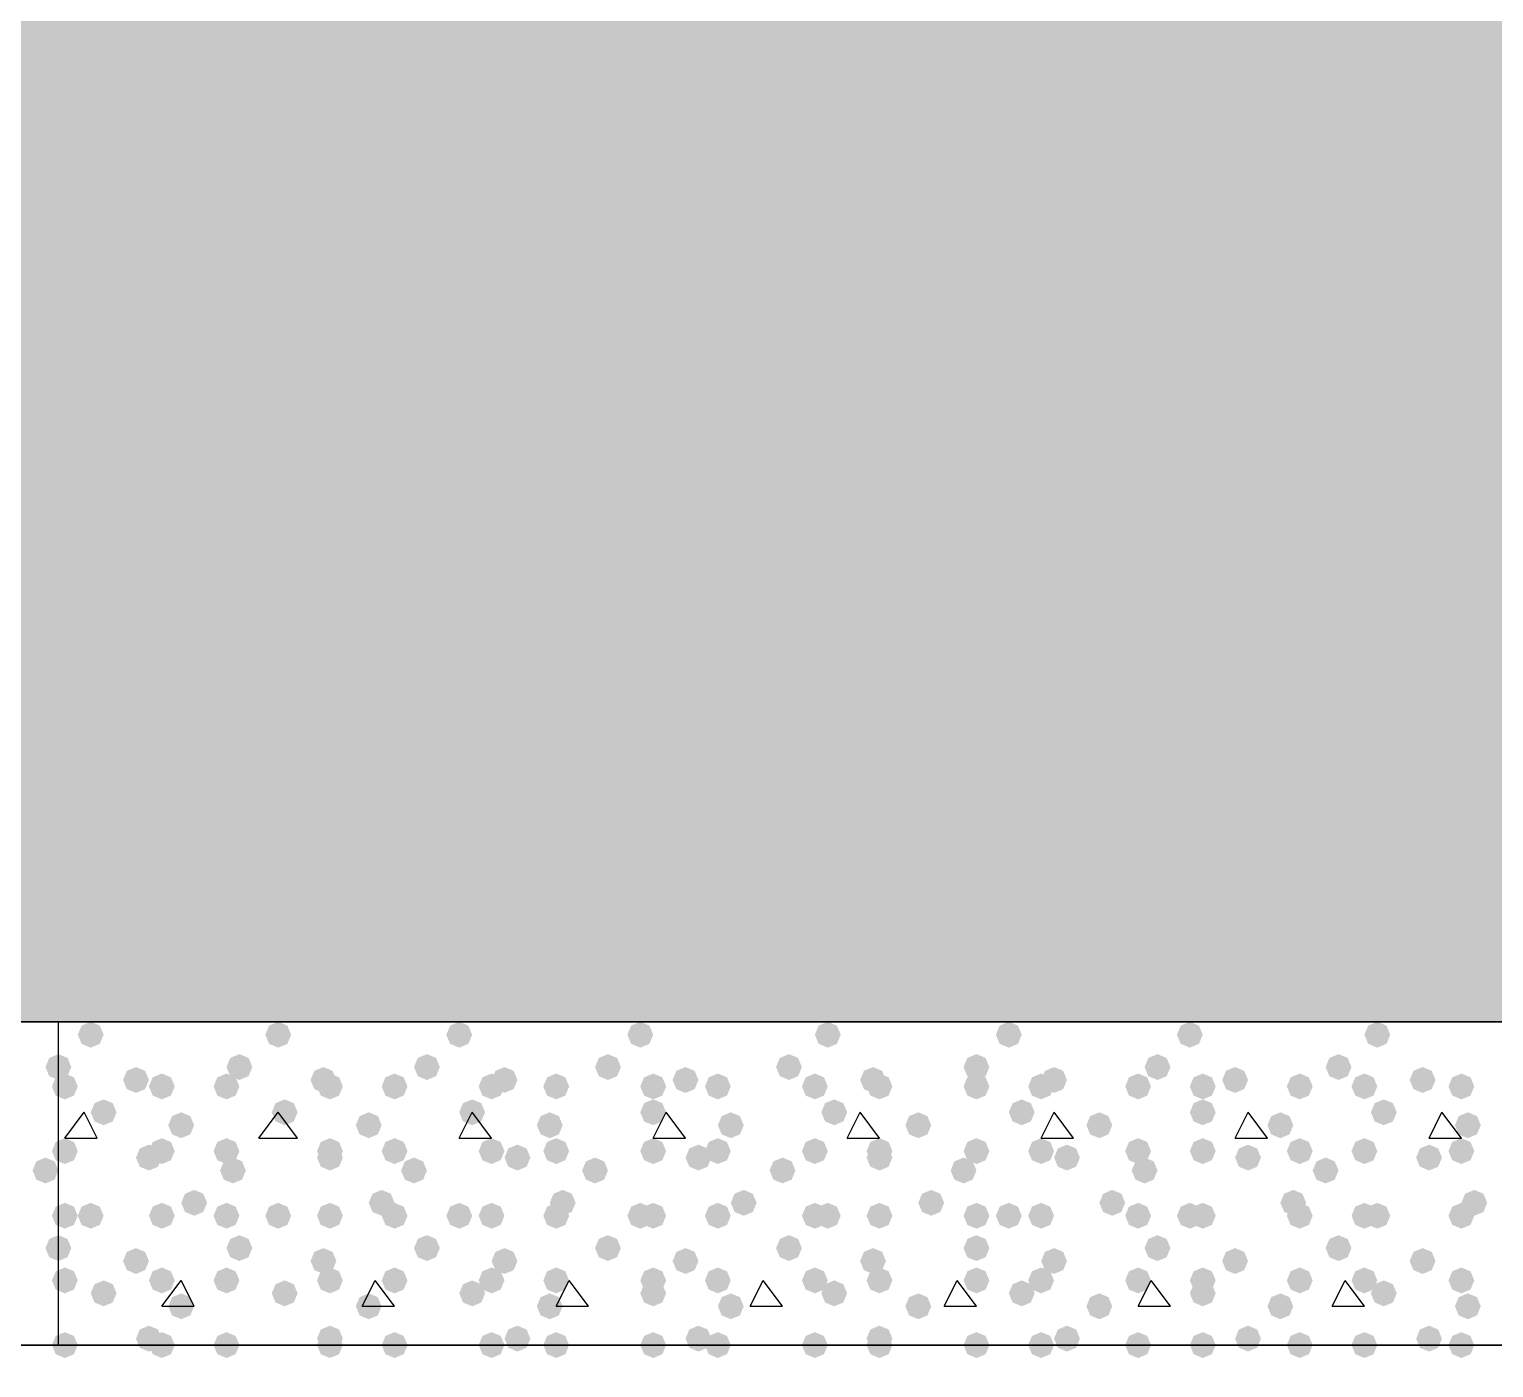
# Model space of a CAD drawing. Header units: millimetres. Extents: x 0 to 420, y 0 to 297.
# Drawn here: x 54.72 to 64.3, y 147.98 to 156.74 of the extents above; entities that cross this region are included whole.
import ezdxf

# ---------------------------------------------------------------- set-up
doc = ezdxf.new("R2010")
doc.units = ezdxf.units.MM
doc.layers.get('0').update_dxf_attribs({"linetype": 'CONTINUOUS'})

msp = doc.modelspace()

# ---------------------------------------------------------------- hatches: boundary and pattern name
at = {"true_color": 0x000008}
h = msp.add_hatch(color=0, dxfattribs=at)
h.paths.add_polyline_path([(385.826, 162.263667), (39.708667, 162.263667), (385.826, 150.241)], flags=0)
h.paths.add_polyline_path([(39.708667, 162.263667), (385.826, 150.241), (39.708667, 150.241)], flags=0)
for points in [[(55.202667, 150.156333), (55.177796, 150.096537), (55.118, 150.071667), (55.058204, 150.096537), (55.033333, 150.156333), (55.058204, 150.216129), (55.118, 150.241), (55.177796, 150.216129)], [(56.430333, 150.156333), (56.405463, 150.096537), (56.345667, 150.071667), (56.285871, 150.096537), (56.261, 150.156333), (56.285871, 150.216129), (56.345667, 150.241), (56.405462, 150.216129)], [(57.615667, 150.156333), (57.590796, 150.096537), (57.531, 150.071667), (57.471204, 150.096537), (57.446333, 150.156333), (57.471204, 150.216129), (57.531, 150.241), (57.590796, 150.216129)], [(58.801, 150.156333), (58.776129, 150.096537), (58.716333, 150.071667), (58.656537, 150.096537), (58.631667, 150.156333), (58.656537, 150.216129), (58.716333, 150.241), (58.776129, 150.216129)], [(60.028667, 150.156333), (60.003796, 150.096537), (59.944, 150.071667), (59.884204, 150.096537), (59.859333, 150.156333), (59.884204, 150.216129), (59.944, 150.241), (60.003796, 150.216129)], [(61.214, 150.156333), (61.189129, 150.096537), (61.129333, 150.071667), (61.069538, 150.096537), (61.044667, 150.156333), (61.069537, 150.216129), (61.129333, 150.241), (61.189129, 150.216129)], [(62.399333, 150.156333), (62.374462, 150.096537), (62.314667, 150.071667), (62.254871, 150.096537), (62.23, 150.156333), (62.254871, 150.216129), (62.314667, 150.241), (62.374462, 150.216129)], [(63.627, 150.156333), (63.602129, 150.096537), (63.542333, 150.071667), (63.482538, 150.096537), (63.457667, 150.156333), (63.482537, 150.216129), (63.542333, 150.241), (63.602129, 150.216129)], [(54.991, 149.944667), (54.966129, 149.884871), (54.906333, 149.86), (54.846537, 149.884871), (54.821667, 149.944667), (54.846537, 150.004462), (54.906333, 150.029333), (54.966129, 150.004463)], [(56.176333, 149.944667), (56.151462, 149.884871), (56.091667, 149.86), (56.031871, 149.884871), (56.007, 149.944667), (56.031871, 150.004462), (56.091667, 150.029333), (56.151462, 150.004463)], [(57.404, 149.944667), (57.379129, 149.884871), (57.319333, 149.86), (57.259538, 149.884871), (57.234667, 149.944667), (57.259537, 150.004462), (57.319333, 150.029333), (57.379129, 150.004463)], [(58.589333, 149.944667), (58.564462, 149.884871), (58.504667, 149.86), (58.444871, 149.884871), (58.42, 149.944667), (58.444871, 150.004462), (58.504667, 150.029333), (58.564462, 150.004463)], [(59.774667, 149.944667), (59.749796, 149.884871), (59.69, 149.86), (59.630204, 149.884871), (59.605333, 149.944667), (59.630204, 150.004462), (59.69, 150.029333), (59.749796, 150.004463)], [(61.002333, 149.944667), (60.977463, 149.884871), (60.917667, 149.86), (60.857871, 149.884871), (60.833, 149.944667), (60.857871, 150.004462), (60.917667, 150.029333), (60.977462, 150.004463)], [(62.187667, 149.944667), (62.162796, 149.884871), (62.103, 149.86), (62.043204, 149.884871), (62.018333, 149.944667), (62.043204, 150.004462), (62.103, 150.029333), (62.162796, 150.004463)], [(63.373, 149.944667), (63.348129, 149.884871), (63.288333, 149.86), (63.228537, 149.884871), (63.203667, 149.944667), (63.228537, 150.004462), (63.288333, 150.029333), (63.348129, 150.004463)], [(55.033333, 149.817667), (55.008463, 149.757871), (54.948667, 149.733), (54.888871, 149.757871), (54.864, 149.817667), (54.888871, 149.877462), (54.948667, 149.902333), (55.008462, 149.877463)], [(55.499, 149.86), (55.474129, 149.800204), (55.414333, 149.775333), (55.354538, 149.800204), (55.329667, 149.86), (55.354537, 149.919796), (55.414333, 149.944667), (55.474129, 149.919796)], [(55.668333, 149.817667), (55.643463, 149.757871), (55.583667, 149.733), (55.523871, 149.757871), (55.499, 149.817667), (55.523871, 149.877462), (55.583667, 149.902333), (55.643462, 149.877463)], [(56.091667, 149.817667), (56.066796, 149.757871), (56.007, 149.733), (55.947204, 149.757871), (55.922333, 149.817667), (55.947204, 149.877462), (56.007, 149.902333), (56.066796, 149.877463)], [(56.726667, 149.86), (56.701796, 149.800204), (56.642, 149.775333), (56.582204, 149.800204), (56.557333, 149.86), (56.582204, 149.919796), (56.642, 149.944667), (56.701796, 149.919796)], [(56.769, 149.817667), (56.744129, 149.757871), (56.684333, 149.733), (56.624538, 149.757871), (56.599667, 149.817667), (56.624537, 149.877462), (56.684333, 149.902333), (56.744129, 149.877463)], [(57.192333, 149.817667), (57.167463, 149.757871), (57.107667, 149.733), (57.047871, 149.757871), (57.023, 149.817667), (57.047871, 149.877462), (57.107667, 149.902333), (57.167462, 149.877463)], [(57.827333, 149.817667), (57.802463, 149.757871), (57.742667, 149.733), (57.682871, 149.757871), (57.658, 149.817667), (57.682871, 149.877462), (57.742667, 149.902333), (57.802462, 149.877463)], [(57.912, 149.86), (57.887129, 149.800204), (57.827333, 149.775333), (57.767538, 149.800204), (57.742667, 149.86), (57.767537, 149.919796), (57.827333, 149.944667), (57.887129, 149.919796)], [(58.250667, 149.817667), (58.225796, 149.757871), (58.166, 149.733), (58.106204, 149.757871), (58.081333, 149.817667), (58.106204, 149.877462), (58.166, 149.902333), (58.225796, 149.877463)], [(58.885667, 149.817667), (58.860796, 149.757871), (58.801, 149.733), (58.741204, 149.757871), (58.716333, 149.817667), (58.741204, 149.877462), (58.801, 149.902333), (58.860796, 149.877463)], [(59.097333, 149.86), (59.072463, 149.800204), (59.012667, 149.775333), (58.952871, 149.800204), (58.928, 149.86), (58.952871, 149.919796), (59.012667, 149.944667), (59.072462, 149.919796)], [(59.309, 149.817667), (59.284129, 149.757871), (59.224333, 149.733), (59.164538, 149.757871), (59.139667, 149.817667), (59.164537, 149.877462), (59.224333, 149.902333), (59.284129, 149.877463)], [(59.944, 149.817667), (59.919129, 149.757871), (59.859333, 149.733), (59.799538, 149.757871), (59.774667, 149.817667), (59.799537, 149.877462), (59.859333, 149.902333), (59.919129, 149.877463)], [(60.325, 149.86), (60.300129, 149.800204), (60.240333, 149.775333), (60.180538, 149.800204), (60.155667, 149.86), (60.180537, 149.919796), (60.240333, 149.944667), (60.300129, 149.919796)], [(60.367333, 149.817667), (60.342463, 149.757871), (60.282667, 149.733), (60.222871, 149.757871), (60.198, 149.817667), (60.222871, 149.877462), (60.282667, 149.902333), (60.342462, 149.877463)], [(61.002333, 149.817667), (60.977463, 149.757871), (60.917667, 149.733), (60.857871, 149.757871), (60.833, 149.817667), (60.857871, 149.877462), (60.917667, 149.902333), (60.977462, 149.877463)], [(61.425667, 149.817667), (61.400796, 149.757871), (61.341, 149.733), (61.281204, 149.757871), (61.256333, 149.817667), (61.281204, 149.877462), (61.341, 149.902333), (61.400796, 149.877463)], [(61.510333, 149.86), (61.485463, 149.800204), (61.425667, 149.775333), (61.365871, 149.800204), (61.341, 149.86), (61.365871, 149.919796), (61.425667, 149.944667), (61.485462, 149.919796)], [(62.060667, 149.817667), (62.035796, 149.757871), (61.976, 149.733), (61.916204, 149.757871), (61.891333, 149.817667), (61.916204, 149.877462), (61.976, 149.902333), (62.035796, 149.877463)], [(62.484, 149.817667), (62.459129, 149.757871), (62.399333, 149.733), (62.339538, 149.757871), (62.314667, 149.817667), (62.339537, 149.877462), (62.399333, 149.902333), (62.459129, 149.877463)], [(62.695667, 149.86), (62.670796, 149.800204), (62.611, 149.775333), (62.551204, 149.800204), (62.526333, 149.86), (62.551204, 149.919796), (62.611, 149.944667), (62.670796, 149.919796)], [(63.119, 149.817667), (63.094129, 149.757871), (63.034333, 149.733), (62.974538, 149.757871), (62.949667, 149.817667), (62.974537, 149.877462), (63.034333, 149.902333), (63.094129, 149.877463)], [(63.542333, 149.817667), (63.517463, 149.757871), (63.457667, 149.733), (63.397871, 149.757871), (63.373, 149.817667), (63.397871, 149.877462), (63.457667, 149.902333), (63.517462, 149.877463)], [(63.923333, 149.86), (63.898463, 149.800204), (63.838667, 149.775333), (63.778871, 149.800204), (63.754, 149.86), (63.778871, 149.919796), (63.838667, 149.944667), (63.898462, 149.919796)], [(64.177333, 149.817667), (64.152463, 149.757871), (64.092667, 149.733), (64.032871, 149.757871), (64.008, 149.817667), (64.032871, 149.877462), (64.092667, 149.902333), (64.152462, 149.877463)], [(55.287333, 149.648333), (55.262463, 149.588537), (55.202667, 149.563667), (55.142871, 149.588537), (55.118, 149.648333), (55.142871, 149.708129), (55.202667, 149.733), (55.262462, 149.708129)], [(56.472667, 149.648333), (56.447796, 149.588537), (56.388, 149.563667), (56.328204, 149.588537), (56.303333, 149.648333), (56.328204, 149.708129), (56.388, 149.733), (56.447796, 149.708129)], [(57.700333, 149.648333), (57.675463, 149.588537), (57.615667, 149.563667), (57.555871, 149.588537), (57.531, 149.648333), (57.555871, 149.708129), (57.615667, 149.733), (57.675462, 149.708129)], [(58.885667, 149.648333), (58.860796, 149.588537), (58.801, 149.563667), (58.741204, 149.588537), (58.716333, 149.648333), (58.741204, 149.708129), (58.801, 149.733), (58.860796, 149.708129)], [(60.071, 149.648333), (60.046129, 149.588537), (59.986333, 149.563667), (59.926537, 149.588537), (59.901667, 149.648333), (59.926537, 149.708129), (59.986333, 149.733), (60.046129, 149.708129)], [(61.298667, 149.648333), (61.273796, 149.588537), (61.214, 149.563667), (61.154204, 149.588537), (61.129333, 149.648333), (61.154204, 149.708129), (61.214, 149.733), (61.273796, 149.708129)], [(62.484, 149.648333), (62.459129, 149.588537), (62.399333, 149.563667), (62.339538, 149.588537), (62.314667, 149.648333), (62.339537, 149.708129), (62.399333, 149.733), (62.459129, 149.708129)], [(63.669333, 149.648333), (63.644462, 149.588537), (63.584667, 149.563667), (63.524871, 149.588537), (63.5, 149.648333), (63.524871, 149.708129), (63.584667, 149.733), (63.644462, 149.708129)], [(55.795333, 149.563667), (55.770463, 149.503871), (55.710667, 149.479), (55.650871, 149.503871), (55.626, 149.563667), (55.650871, 149.623462), (55.710667, 149.648333), (55.770462, 149.623463)], [(57.023, 149.563667), (56.998129, 149.503871), (56.938333, 149.479), (56.878538, 149.503871), (56.853667, 149.563667), (56.878537, 149.623462), (56.938333, 149.648333), (56.998129, 149.623463)], [(58.208333, 149.563667), (58.183463, 149.503871), (58.123667, 149.479), (58.063871, 149.503871), (58.039, 149.563667), (58.063871, 149.623462), (58.123667, 149.648333), (58.183462, 149.623463)], [(59.393667, 149.563667), (59.368796, 149.503871), (59.309, 149.479), (59.249204, 149.503871), (59.224333, 149.563667), (59.249204, 149.623462), (59.309, 149.648333), (59.368796, 149.623463)], [(60.621333, 149.563667), (60.596462, 149.503871), (60.536667, 149.479), (60.476871, 149.503871), (60.452, 149.563667), (60.476871, 149.623462), (60.536667, 149.648333), (60.596462, 149.623463)], [(61.806667, 149.563667), (61.781796, 149.503871), (61.722, 149.479), (61.662204, 149.503871), (61.637333, 149.563667), (61.662204, 149.623462), (61.722, 149.648333), (61.781796, 149.623463)], [(62.992, 149.563667), (62.967129, 149.503871), (62.907333, 149.479), (62.847538, 149.503871), (62.822667, 149.563667), (62.847537, 149.623462), (62.907333, 149.648333), (62.967129, 149.623463)], [(64.219667, 149.563667), (64.194796, 149.503871), (64.135, 149.479), (64.075204, 149.503871), (64.050333, 149.563667), (64.075204, 149.623462), (64.135, 149.648333), (64.194796, 149.623463)], [(55.033333, 149.394333), (55.008463, 149.334537), (54.948667, 149.309667), (54.888871, 149.334537), (54.864, 149.394333), (54.888871, 149.454129), (54.948667, 149.479), (55.008462, 149.454129)], [(55.583667, 149.352), (55.558796, 149.292204), (55.499, 149.267333), (55.439204, 149.292204), (55.414333, 149.352), (55.439204, 149.411796), (55.499, 149.436667), (55.558796, 149.411796)], [(55.668333, 149.394333), (55.643463, 149.334537), (55.583667, 149.309667), (55.523871, 149.334537), (55.499, 149.394333), (55.523871, 149.454129), (55.583667, 149.479), (55.643462, 149.454129)], [(56.091667, 149.394333), (56.066796, 149.334537), (56.007, 149.309667), (55.947204, 149.334537), (55.922333, 149.394333), (55.947204, 149.454129), (56.007, 149.479), (56.066796, 149.454129)], [(56.769, 149.394333), (56.744129, 149.334537), (56.684333, 149.309667), (56.624538, 149.334537), (56.599667, 149.394333), (56.624537, 149.454129), (56.684333, 149.479), (56.744129, 149.454129)], [(56.769, 149.352), (56.744129, 149.292204), (56.684333, 149.267333), (56.624538, 149.292204), (56.599667, 149.352), (56.624537, 149.411796), (56.684333, 149.436667), (56.744129, 149.411796)], [(57.192333, 149.394333), (57.167463, 149.334537), (57.107667, 149.309667), (57.047871, 149.334537), (57.023, 149.394333), (57.047871, 149.454129), (57.107667, 149.479), (57.167462, 149.454129)], [(57.827333, 149.394333), (57.802463, 149.334537), (57.742667, 149.309667), (57.682871, 149.334537), (57.658, 149.394333), (57.682871, 149.454129), (57.742667, 149.479), (57.802462, 149.454129)], [(57.996667, 149.352), (57.971796, 149.292204), (57.912, 149.267333), (57.852204, 149.292204), (57.827333, 149.352), (57.852204, 149.411796), (57.912, 149.436667), (57.971796, 149.411796)], [(58.250667, 149.394333), (58.225796, 149.334537), (58.166, 149.309667), (58.106204, 149.334537), (58.081333, 149.394333), (58.106204, 149.454129), (58.166, 149.479), (58.225796, 149.454129)], [(58.885667, 149.394333), (58.860796, 149.334537), (58.801, 149.309667), (58.741204, 149.334537), (58.716333, 149.394333), (58.741204, 149.454129), (58.801, 149.479), (58.860796, 149.454129)], [(59.182, 149.352), (59.157129, 149.292204), (59.097333, 149.267333), (59.037538, 149.292204), (59.012667, 149.352), (59.037537, 149.411796), (59.097333, 149.436667), (59.157129, 149.411796)], [(59.309, 149.394333), (59.284129, 149.334537), (59.224333, 149.309667), (59.164538, 149.334537), (59.139667, 149.394333), (59.164537, 149.454129), (59.224333, 149.479), (59.284129, 149.454129)], [(59.944, 149.394333), (59.919129, 149.334537), (59.859333, 149.309667), (59.799538, 149.334537), (59.774667, 149.394333), (59.799537, 149.454129), (59.859333, 149.479), (59.919129, 149.454129)], [(60.367333, 149.394333), (60.342463, 149.334537), (60.282667, 149.309667), (60.222871, 149.334537), (60.198, 149.394333), (60.222871, 149.454129), (60.282667, 149.479), (60.342462, 149.454129)], [(60.367333, 149.352), (60.342463, 149.292204), (60.282667, 149.267333), (60.222871, 149.292204), (60.198, 149.352), (60.222871, 149.411796), (60.282667, 149.436667), (60.342462, 149.411796)], [(61.002333, 149.394333), (60.977463, 149.334537), (60.917667, 149.309667), (60.857871, 149.334537), (60.833, 149.394333), (60.857871, 149.454129), (60.917667, 149.479), (60.977462, 149.454129)], [(61.425667, 149.394333), (61.400796, 149.334537), (61.341, 149.309667), (61.281204, 149.334537), (61.256333, 149.394333), (61.281204, 149.454129), (61.341, 149.479), (61.400796, 149.454129)], [(61.595, 149.352), (61.570129, 149.292204), (61.510333, 149.267333), (61.450538, 149.292204), (61.425667, 149.352), (61.450537, 149.411796), (61.510333, 149.436667), (61.570129, 149.411796)], [(62.060667, 149.394333), (62.035796, 149.334537), (61.976, 149.309667), (61.916204, 149.334537), (61.891333, 149.394333), (61.916204, 149.454129), (61.976, 149.479), (62.035796, 149.454129)], [(62.484, 149.394333), (62.459129, 149.334537), (62.399333, 149.309667), (62.339538, 149.334537), (62.314667, 149.394333), (62.339537, 149.454129), (62.399333, 149.479), (62.459129, 149.454129)], [(62.780333, 149.352), (62.755463, 149.292204), (62.695667, 149.267333), (62.635871, 149.292204), (62.611, 149.352), (62.635871, 149.411796), (62.695667, 149.436667), (62.755462, 149.411796)], [(63.119, 149.394333), (63.094129, 149.334537), (63.034333, 149.309667), (62.974538, 149.334537), (62.949667, 149.394333), (62.974537, 149.454129), (63.034333, 149.479), (63.094129, 149.454129)], [(63.542333, 149.394333), (63.517463, 149.334537), (63.457667, 149.309667), (63.397871, 149.334537), (63.373, 149.394333), (63.397871, 149.454129), (63.457667, 149.479), (63.517462, 149.454129)], [(63.965667, 149.352), (63.940796, 149.292204), (63.881, 149.267333), (63.821204, 149.292204), (63.796333, 149.352), (63.821204, 149.411796), (63.881, 149.436667), (63.940796, 149.411796)], [(64.177333, 149.394333), (64.152463, 149.334537), (64.092667, 149.309667), (64.032871, 149.334537), (64.008, 149.394333), (64.032871, 149.454129), (64.092667, 149.479), (64.152462, 149.454129)], [(56.134, 149.267333), (56.109129, 149.207537), (56.049333, 149.182667), (55.989538, 149.207537), (55.964667, 149.267333), (55.989537, 149.327129), (56.049333, 149.352), (56.109129, 149.327129)], [(57.319333, 149.267333), (57.294462, 149.207537), (57.234667, 149.182667), (57.174871, 149.207537), (57.15, 149.267333), (57.174871, 149.327129), (57.234667, 149.352), (57.294462, 149.327129)], [(58.504667, 149.267333), (58.479796, 149.207537), (58.42, 149.182667), (58.360204, 149.207537), (58.335333, 149.267333), (58.360204, 149.327129), (58.42, 149.352), (58.479796, 149.327129)], [(59.732333, 149.267333), (59.707463, 149.207537), (59.647667, 149.182667), (59.587871, 149.207537), (59.563, 149.267333), (59.587871, 149.327129), (59.647667, 149.352), (59.707462, 149.327129)], [(60.917667, 149.267333), (60.892796, 149.207537), (60.833, 149.182667), (60.773204, 149.207537), (60.748333, 149.267333), (60.773204, 149.327129), (60.833, 149.352), (60.892796, 149.327129)], [(62.103, 149.267333), (62.078129, 149.207537), (62.018333, 149.182667), (61.958537, 149.207537), (61.933667, 149.267333), (61.958537, 149.327129), (62.018333, 149.352), (62.078129, 149.327129)], [(63.288333, 149.267333), (63.263463, 149.207537), (63.203667, 149.182667), (63.143871, 149.207537), (63.119, 149.267333), (63.143871, 149.327129), (63.203667, 149.352), (63.263462, 149.327129)], [(55.88, 149.055667), (55.855129, 148.995871), (55.795333, 148.971), (55.735538, 148.995871), (55.710667, 149.055667), (55.735537, 149.115462), (55.795333, 149.140333), (55.855129, 149.115463)], [(57.107667, 149.055667), (57.082796, 148.995871), (57.023, 148.971), (56.963204, 148.995871), (56.938333, 149.055667), (56.963204, 149.115462), (57.023, 149.140333), (57.082796, 149.115463)], [(58.293, 149.055667), (58.268129, 148.995871), (58.208333, 148.971), (58.148537, 148.995871), (58.123667, 149.055667), (58.148537, 149.115462), (58.208333, 149.140333), (58.268129, 149.115463)], [(59.478333, 149.055667), (59.453463, 148.995871), (59.393667, 148.971), (59.333871, 148.995871), (59.309, 149.055667), (59.333871, 149.115462), (59.393667, 149.140333), (59.453462, 149.115463)], [(60.706, 149.055667), (60.681129, 148.995871), (60.621333, 148.971), (60.561537, 148.995871), (60.536667, 149.055667), (60.561537, 149.115462), (60.621333, 149.140333), (60.681129, 149.115463)], [(61.891333, 149.055667), (61.866462, 148.995871), (61.806667, 148.971), (61.746871, 148.995871), (61.722, 149.055667), (61.746871, 149.115462), (61.806667, 149.140333), (61.866462, 149.115463)], [(63.076667, 149.055667), (63.051796, 148.995871), (62.992, 148.971), (62.932204, 148.995871), (62.907333, 149.055667), (62.932204, 149.115462), (62.992, 149.140333), (63.051796, 149.115463)], [(64.262, 149.055667), (64.237129, 148.995871), (64.177333, 148.971), (64.117538, 148.995871), (64.092667, 149.055667), (64.117537, 149.115462), (64.177333, 149.140333), (64.237129, 149.115463)], [(55.033333, 148.971), (55.008463, 148.911204), (54.948667, 148.886333), (54.888871, 148.911204), (54.864, 148.971), (54.888871, 149.030796), (54.948667, 149.055667), (55.008462, 149.030796)], [(55.202667, 148.971), (55.177796, 148.911204), (55.118, 148.886333), (55.058204, 148.911204), (55.033333, 148.971), (55.058204, 149.030796), (55.118, 149.055667), (55.177796, 149.030796)], [(55.668333, 148.971), (55.643463, 148.911204), (55.583667, 148.886333), (55.523871, 148.911204), (55.499, 148.971), (55.523871, 149.030796), (55.583667, 149.055667), (55.643462, 149.030796)], [(56.091667, 148.971), (56.066796, 148.911204), (56.007, 148.886333), (55.947204, 148.911204), (55.922333, 148.971), (55.947204, 149.030796), (56.007, 149.055667), (56.066796, 149.030796)], [(56.430333, 148.971), (56.405463, 148.911204), (56.345667, 148.886333), (56.285871, 148.911204), (56.261, 148.971), (56.285871, 149.030796), (56.345667, 149.055667), (56.405462, 149.030796)], [(56.769, 148.971), (56.744129, 148.911204), (56.684333, 148.886333), (56.624538, 148.911204), (56.599667, 148.971), (56.624537, 149.030796), (56.684333, 149.055667), (56.744129, 149.030796)], [(57.192333, 148.971), (57.167463, 148.911204), (57.107667, 148.886333), (57.047871, 148.911204), (57.023, 148.971), (57.047871, 149.030796), (57.107667, 149.055667), (57.167462, 149.030796)], [(57.615667, 148.971), (57.590796, 148.911204), (57.531, 148.886333), (57.471204, 148.911204), (57.446333, 148.971), (57.471204, 149.030796), (57.531, 149.055667), (57.590796, 149.030796)], [(57.827333, 148.971), (57.802463, 148.911204), (57.742667, 148.886333), (57.682871, 148.911204), (57.658, 148.971), (57.682871, 149.030796), (57.742667, 149.055667), (57.802462, 149.030796)], [(58.250667, 148.971), (58.225796, 148.911204), (58.166, 148.886333), (58.106204, 148.911204), (58.081333, 148.971), (58.106204, 149.030796), (58.166, 149.055667), (58.225796, 149.030796)], [(58.801, 148.971), (58.776129, 148.911204), (58.716333, 148.886333), (58.656537, 148.911204), (58.631667, 148.971), (58.656537, 149.030796), (58.716333, 149.055667), (58.776129, 149.030796)], [(58.885667, 148.971), (58.860796, 148.911204), (58.801, 148.886333), (58.741204, 148.911204), (58.716333, 148.971), (58.741204, 149.030796), (58.801, 149.055667), (58.860796, 149.030796)], [(59.309, 148.971), (59.284129, 148.911204), (59.224333, 148.886333), (59.164538, 148.911204), (59.139667, 148.971), (59.164537, 149.030796), (59.224333, 149.055667), (59.284129, 149.030796)], [(59.944, 148.971), (59.919129, 148.911204), (59.859333, 148.886333), (59.799538, 148.911204), (59.774667, 148.971), (59.799537, 149.030796), (59.859333, 149.055667), (59.919129, 149.030796)], [(60.028667, 148.971), (60.003796, 148.911204), (59.944, 148.886333), (59.884204, 148.911204), (59.859333, 148.971), (59.884204, 149.030796), (59.944, 149.055667), (60.003796, 149.030796)], [(60.367333, 148.971), (60.342463, 148.911204), (60.282667, 148.886333), (60.222871, 148.911204), (60.198, 148.971), (60.222871, 149.030796), (60.282667, 149.055667), (60.342462, 149.030796)], [(61.002333, 148.971), (60.977463, 148.911204), (60.917667, 148.886333), (60.857871, 148.911204), (60.833, 148.971), (60.857871, 149.030796), (60.917667, 149.055667), (60.977462, 149.030796)], [(61.214, 148.971), (61.189129, 148.911204), (61.129333, 148.886333), (61.069538, 148.911204), (61.044667, 148.971), (61.069537, 149.030796), (61.129333, 149.055667), (61.189129, 149.030796)], [(61.425667, 148.971), (61.400796, 148.911204), (61.341, 148.886333), (61.281204, 148.911204), (61.256333, 148.971), (61.281204, 149.030796), (61.341, 149.055667), (61.400796, 149.030796)], [(62.060667, 148.971), (62.035796, 148.911204), (61.976, 148.886333), (61.916204, 148.911204), (61.891333, 148.971), (61.916204, 149.030796), (61.976, 149.055667), (62.035796, 149.030796)], [(62.399333, 148.971), (62.374462, 148.911204), (62.314667, 148.886333), (62.254871, 148.911204), (62.23, 148.971), (62.254871, 149.030796), (62.314667, 149.055667), (62.374462, 149.030796)], [(62.484, 148.971), (62.459129, 148.911204), (62.399333, 148.886333), (62.339538, 148.911204), (62.314667, 148.971), (62.339537, 149.030796), (62.399333, 149.055667), (62.459129, 149.030796)], [(63.119, 148.971), (63.094129, 148.911204), (63.034333, 148.886333), (62.974538, 148.911204), (62.949667, 148.971), (62.974537, 149.030796), (63.034333, 149.055667), (63.094129, 149.030796)], [(63.542333, 148.971), (63.517463, 148.911204), (63.457667, 148.886333), (63.397871, 148.911204), (63.373, 148.971), (63.397871, 149.030796), (63.457667, 149.055667), (63.517462, 149.030796)], [(63.627, 148.971), (63.602129, 148.911204), (63.542333, 148.886333), (63.482538, 148.911204), (63.457667, 148.971), (63.482537, 149.030796), (63.542333, 149.055667), (63.602129, 149.030796)], [(64.177333, 148.971), (64.152463, 148.911204), (64.092667, 148.886333), (64.032871, 148.911204), (64.008, 148.971), (64.032871, 149.030796), (64.092667, 149.055667), (64.152462, 149.030796)], [(54.991, 148.759333), (54.966129, 148.699537), (54.906333, 148.674667), (54.846537, 148.699537), (54.821667, 148.759333), (54.846537, 148.819129), (54.906333, 148.844), (54.966129, 148.819129)], [(56.176333, 148.759333), (56.151462, 148.699537), (56.091667, 148.674667), (56.031871, 148.699537), (56.007, 148.759333), (56.031871, 148.819129), (56.091667, 148.844), (56.151462, 148.819129)], [(57.404, 148.759333), (57.379129, 148.699537), (57.319333, 148.674667), (57.259538, 148.699537), (57.234667, 148.759333), (57.259537, 148.819129), (57.319333, 148.844), (57.379129, 148.819129)], [(58.589333, 148.759333), (58.564462, 148.699537), (58.504667, 148.674667), (58.444871, 148.699537), (58.42, 148.759333), (58.444871, 148.819129), (58.504667, 148.844), (58.564462, 148.819129)], [(59.774667, 148.759333), (59.749796, 148.699537), (59.69, 148.674667), (59.630204, 148.699537), (59.605333, 148.759333), (59.630204, 148.819129), (59.69, 148.844), (59.749796, 148.819129)], [(61.002333, 148.759333), (60.977463, 148.699537), (60.917667, 148.674667), (60.857871, 148.699537), (60.833, 148.759333), (60.857871, 148.819129), (60.917667, 148.844), (60.977462, 148.819129)], [(62.187667, 148.759333), (62.162796, 148.699537), (62.103, 148.674667), (62.043204, 148.699537), (62.018333, 148.759333), (62.043204, 148.819129), (62.103, 148.844), (62.162796, 148.819129)], [(63.373, 148.759333), (63.348129, 148.699537), (63.288333, 148.674667), (63.228537, 148.699537), (63.203667, 148.759333), (63.228537, 148.819129), (63.288333, 148.844), (63.348129, 148.819129)], [(55.499, 148.674667), (55.474129, 148.614871), (55.414333, 148.59), (55.354538, 148.614871), (55.329667, 148.674667), (55.354537, 148.734462), (55.414333, 148.759333), (55.474129, 148.734463)], [(56.726667, 148.674667), (56.701796, 148.614871), (56.642, 148.59), (56.582204, 148.614871), (56.557333, 148.674667), (56.582204, 148.734462), (56.642, 148.759333), (56.701796, 148.734463)], [(57.912, 148.674667), (57.887129, 148.614871), (57.827333, 148.59), (57.767538, 148.614871), (57.742667, 148.674667), (57.767537, 148.734462), (57.827333, 148.759333), (57.887129, 148.734463)], [(59.097333, 148.674667), (59.072463, 148.614871), (59.012667, 148.59), (58.952871, 148.614871), (58.928, 148.674667), (58.952871, 148.734462), (59.012667, 148.759333), (59.072462, 148.734463)], [(60.325, 148.674667), (60.300129, 148.614871), (60.240333, 148.59), (60.180538, 148.614871), (60.155667, 148.674667), (60.180537, 148.734462), (60.240333, 148.759333), (60.300129, 148.734463)], [(61.510333, 148.674667), (61.485463, 148.614871), (61.425667, 148.59), (61.365871, 148.614871), (61.341, 148.674667), (61.365871, 148.734462), (61.425667, 148.759333), (61.485462, 148.734463)], [(62.695667, 148.674667), (62.670796, 148.614871), (62.611, 148.59), (62.551204, 148.614871), (62.526333, 148.674667), (62.551204, 148.734462), (62.611, 148.759333), (62.670796, 148.734463)], [(63.923333, 148.674667), (63.898463, 148.614871), (63.838667, 148.59), (63.778871, 148.614871), (63.754, 148.674667), (63.778871, 148.734462), (63.838667, 148.759333), (63.898462, 148.734463)], [(55.033333, 148.547667), (55.008463, 148.487871), (54.948667, 148.463), (54.888871, 148.487871), (54.864, 148.547667), (54.888871, 148.607462), (54.948667, 148.632333), (55.008462, 148.607463)], [(55.668333, 148.547667), (55.643463, 148.487871), (55.583667, 148.463), (55.523871, 148.487871), (55.499, 148.547667), (55.523871, 148.607462), (55.583667, 148.632333), (55.643462, 148.607463)], [(56.091667, 148.547667), (56.066796, 148.487871), (56.007, 148.463), (55.947204, 148.487871), (55.922333, 148.547667), (55.947204, 148.607462), (56.007, 148.632333), (56.066796, 148.607463)], [(56.769, 148.547667), (56.744129, 148.487871), (56.684333, 148.463), (56.624538, 148.487871), (56.599667, 148.547667), (56.624537, 148.607462), (56.684333, 148.632333), (56.744129, 148.607463)], [(57.192333, 148.547667), (57.167463, 148.487871), (57.107667, 148.463), (57.047871, 148.487871), (57.023, 148.547667), (57.047871, 148.607462), (57.107667, 148.632333), (57.167462, 148.607463)], [(57.827333, 148.547667), (57.802463, 148.487871), (57.742667, 148.463), (57.682871, 148.487871), (57.658, 148.547667), (57.682871, 148.607462), (57.742667, 148.632333), (57.802462, 148.607463)], [(58.250667, 148.547667), (58.225796, 148.487871), (58.166, 148.463), (58.106204, 148.487871), (58.081333, 148.547667), (58.106204, 148.607462), (58.166, 148.632333), (58.225796, 148.607463)], [(58.885667, 148.547667), (58.860796, 148.487871), (58.801, 148.463), (58.741204, 148.487871), (58.716333, 148.547667), (58.741204, 148.607462), (58.801, 148.632333), (58.860796, 148.607463)], [(59.309, 148.547667), (59.284129, 148.487871), (59.224333, 148.463), (59.164538, 148.487871), (59.139667, 148.547667), (59.164537, 148.607462), (59.224333, 148.632333), (59.284129, 148.607463)], [(59.944, 148.547667), (59.919129, 148.487871), (59.859333, 148.463), (59.799538, 148.487871), (59.774667, 148.547667), (59.799537, 148.607462), (59.859333, 148.632333), (59.919129, 148.607463)], [(60.367333, 148.547667), (60.342463, 148.487871), (60.282667, 148.463), (60.222871, 148.487871), (60.198, 148.547667), (60.222871, 148.607462), (60.282667, 148.632333), (60.342462, 148.607463)], [(61.002333, 148.547667), (60.977463, 148.487871), (60.917667, 148.463), (60.857871, 148.487871), (60.833, 148.547667), (60.857871, 148.607462), (60.917667, 148.632333), (60.977462, 148.607463)], [(61.425667, 148.547667), (61.400796, 148.487871), (61.341, 148.463), (61.281204, 148.487871), (61.256333, 148.547667), (61.281204, 148.607462), (61.341, 148.632333), (61.400796, 148.607463)], [(62.060667, 148.547667), (62.035796, 148.487871), (61.976, 148.463), (61.916204, 148.487871), (61.891333, 148.547667), (61.916204, 148.607462), (61.976, 148.632333), (62.035796, 148.607463)], [(62.484, 148.547667), (62.459129, 148.487871), (62.399333, 148.463), (62.339538, 148.487871), (62.314667, 148.547667), (62.339537, 148.607462), (62.399333, 148.632333), (62.459129, 148.607463)], [(63.119, 148.547667), (63.094129, 148.487871), (63.034333, 148.463), (62.974538, 148.487871), (62.949667, 148.547667), (62.974537, 148.607462), (63.034333, 148.632333), (63.094129, 148.607463)], [(63.542333, 148.547667), (63.517463, 148.487871), (63.457667, 148.463), (63.397871, 148.487871), (63.373, 148.547667), (63.397871, 148.607462), (63.457667, 148.632333), (63.517462, 148.607463)], [(64.177333, 148.547667), (64.152463, 148.487871), (64.092667, 148.463), (64.032871, 148.487871), (64.008, 148.547667), (64.032871, 148.607462), (64.092667, 148.632333), (64.152462, 148.607463)], [(55.287333, 148.463), (55.262463, 148.403204), (55.202667, 148.378333), (55.142871, 148.403204), (55.118, 148.463), (55.142871, 148.522796), (55.202667, 148.547667), (55.262462, 148.522796)], [(56.472667, 148.463), (56.447796, 148.403204), (56.388, 148.378333), (56.328204, 148.403204), (56.303333, 148.463), (56.328204, 148.522796), (56.388, 148.547667), (56.447796, 148.522796)], [(57.700333, 148.463), (57.675463, 148.403204), (57.615667, 148.378333), (57.555871, 148.403204), (57.531, 148.463), (57.555871, 148.522796), (57.615667, 148.547667), (57.675462, 148.522796)], [(58.885667, 148.463), (58.860796, 148.403204), (58.801, 148.378333), (58.741204, 148.403204), (58.716333, 148.463), (58.741204, 148.522796), (58.801, 148.547667), (58.860796, 148.522796)], [(60.071, 148.463), (60.046129, 148.403204), (59.986333, 148.378333), (59.926537, 148.403204), (59.901667, 148.463), (59.926537, 148.522796), (59.986333, 148.547667), (60.046129, 148.522796)], [(61.298667, 148.463), (61.273796, 148.403204), (61.214, 148.378333), (61.154204, 148.403204), (61.129333, 148.463), (61.154204, 148.522796), (61.214, 148.547667), (61.273796, 148.522796)], [(62.484, 148.463), (62.459129, 148.403204), (62.399333, 148.378333), (62.339538, 148.403204), (62.314667, 148.463), (62.339537, 148.522796), (62.399333, 148.547667), (62.459129, 148.522796)], [(63.669333, 148.463), (63.644462, 148.403204), (63.584667, 148.378333), (63.524871, 148.403204), (63.5, 148.463), (63.524871, 148.522796), (63.584667, 148.547667), (63.644462, 148.522796)], [(55.795333, 148.378333), (55.770463, 148.318537), (55.710667, 148.293667), (55.650871, 148.318537), (55.626, 148.378333), (55.650871, 148.438129), (55.710667, 148.463), (55.770462, 148.438129)], [(57.023, 148.378333), (56.998129, 148.318537), (56.938333, 148.293667), (56.878538, 148.318537), (56.853667, 148.378333), (56.878537, 148.438129), (56.938333, 148.463), (56.998129, 148.438129)], [(58.208333, 148.378333), (58.183463, 148.318537), (58.123667, 148.293667), (58.063871, 148.318537), (58.039, 148.378333), (58.063871, 148.438129), (58.123667, 148.463), (58.183462, 148.438129)], [(59.393667, 148.378333), (59.368796, 148.318537), (59.309, 148.293667), (59.249204, 148.318537), (59.224333, 148.378333), (59.249204, 148.438129), (59.309, 148.463), (59.368796, 148.438129)], [(60.621333, 148.378333), (60.596462, 148.318537), (60.536667, 148.293667), (60.476871, 148.318537), (60.452, 148.378333), (60.476871, 148.438129), (60.536667, 148.463), (60.596462, 148.438129)], [(61.806667, 148.378333), (61.781796, 148.318537), (61.722, 148.293667), (61.662204, 148.318537), (61.637333, 148.378333), (61.662204, 148.438129), (61.722, 148.463), (61.781796, 148.438129)], [(62.992, 148.378333), (62.967129, 148.318537), (62.907333, 148.293667), (62.847538, 148.318537), (62.822667, 148.378333), (62.847537, 148.438129), (62.907333, 148.463), (62.967129, 148.438129)], [(64.219667, 148.378333), (64.194796, 148.318537), (64.135, 148.293667), (64.075204, 148.318537), (64.050333, 148.378333), (64.075204, 148.438129), (64.135, 148.463), (64.194796, 148.438129)], [(55.583667, 148.166667), (55.558796, 148.106871), (55.499, 148.082), (55.439204, 148.106871), (55.414333, 148.166667), (55.439204, 148.226462), (55.499, 148.251333), (55.558796, 148.226463)], [(56.769, 148.166667), (56.744129, 148.106871), (56.684333, 148.082), (56.624538, 148.106871), (56.599667, 148.166667), (56.624537, 148.226462), (56.684333, 148.251333), (56.744129, 148.226463)], [(57.996667, 148.166667), (57.971796, 148.106871), (57.912, 148.082), (57.852204, 148.106871), (57.827333, 148.166667), (57.852204, 148.226462), (57.912, 148.251333), (57.971796, 148.226463)], [(59.182, 148.166667), (59.157129, 148.106871), (59.097333, 148.082), (59.037538, 148.106871), (59.012667, 148.166667), (59.037537, 148.226462), (59.097333, 148.251333), (59.157129, 148.226463)], [(60.367333, 148.166667), (60.342463, 148.106871), (60.282667, 148.082), (60.222871, 148.106871), (60.198, 148.166667), (60.222871, 148.226462), (60.282667, 148.251333), (60.342462, 148.226463)], [(61.595, 148.166667), (61.570129, 148.106871), (61.510333, 148.082), (61.450538, 148.106871), (61.425667, 148.166667), (61.450537, 148.226462), (61.510333, 148.251333), (61.570129, 148.226463)], [(62.780333, 148.166667), (62.755463, 148.106871), (62.695667, 148.082), (62.635871, 148.106871), (62.611, 148.166667), (62.635871, 148.226462), (62.695667, 148.251333), (62.755462, 148.226463)], [(63.965667, 148.166667), (63.940796, 148.106871), (63.881, 148.082), (63.821204, 148.106871), (63.796333, 148.166667), (63.821204, 148.226462), (63.881, 148.251333), (63.940796, 148.226463)], [(55.033333, 148.124333), (55.008463, 148.064537), (54.948667, 148.039667), (54.888871, 148.064537), (54.864, 148.124333), (54.888871, 148.184129), (54.948667, 148.209), (55.008462, 148.184129)], [(55.668333, 148.124333), (55.643463, 148.064537), (55.583667, 148.039667), (55.523871, 148.064537), (55.499, 148.124333), (55.523871, 148.184129), (55.583667, 148.209), (55.643462, 148.184129)], [(56.091667, 148.124333), (56.066796, 148.064537), (56.007, 148.039667), (55.947204, 148.064537), (55.922333, 148.124333), (55.947204, 148.184129), (56.007, 148.209), (56.066796, 148.184129)], [(56.769, 148.124333), (56.744129, 148.064537), (56.684333, 148.039667), (56.624538, 148.064537), (56.599667, 148.124333), (56.624537, 148.184129), (56.684333, 148.209), (56.744129, 148.184129)], [(57.192333, 148.124333), (57.167463, 148.064537), (57.107667, 148.039667), (57.047871, 148.064537), (57.023, 148.124333), (57.047871, 148.184129), (57.107667, 148.209), (57.167462, 148.184129)], [(57.827333, 148.124333), (57.802463, 148.064537), (57.742667, 148.039667), (57.682871, 148.064537), (57.658, 148.124333), (57.682871, 148.184129), (57.742667, 148.209), (57.802462, 148.184129)], [(58.250667, 148.124333), (58.225796, 148.064537), (58.166, 148.039667), (58.106204, 148.064537), (58.081333, 148.124333), (58.106204, 148.184129), (58.166, 148.209), (58.225796, 148.184129)], [(58.885667, 148.124333), (58.860796, 148.064537), (58.801, 148.039667), (58.741204, 148.064537), (58.716333, 148.124333), (58.741204, 148.184129), (58.801, 148.209), (58.860796, 148.184129)], [(59.309, 148.124333), (59.284129, 148.064537), (59.224333, 148.039667), (59.164538, 148.064537), (59.139667, 148.124333), (59.164537, 148.184129), (59.224333, 148.209), (59.284129, 148.184129)], [(59.944, 148.124333), (59.919129, 148.064537), (59.859333, 148.039667), (59.799538, 148.064537), (59.774667, 148.124333), (59.799537, 148.184129), (59.859333, 148.209), (59.919129, 148.184129)], [(60.367333, 148.124333), (60.342463, 148.064537), (60.282667, 148.039667), (60.222871, 148.064537), (60.198, 148.124333), (60.222871, 148.184129), (60.282667, 148.209), (60.342462, 148.184129)], [(61.002333, 148.124333), (60.977463, 148.064537), (60.917667, 148.039667), (60.857871, 148.064537), (60.833, 148.124333), (60.857871, 148.184129), (60.917667, 148.209), (60.977462, 148.184129)], [(61.425667, 148.124333), (61.400796, 148.064537), (61.341, 148.039667), (61.281204, 148.064537), (61.256333, 148.124333), (61.281204, 148.184129), (61.341, 148.209), (61.400796, 148.184129)], [(62.060667, 148.124333), (62.035796, 148.064537), (61.976, 148.039667), (61.916204, 148.064537), (61.891333, 148.124333), (61.916204, 148.184129), (61.976, 148.209), (62.035796, 148.184129)], [(62.484, 148.124333), (62.459129, 148.064537), (62.399333, 148.039667), (62.339538, 148.064537), (62.314667, 148.124333), (62.339537, 148.184129), (62.399333, 148.209), (62.459129, 148.184129)], [(63.119, 148.124333), (63.094129, 148.064537), (63.034333, 148.039667), (62.974538, 148.064537), (62.949667, 148.124333), (62.974537, 148.184129), (63.034333, 148.209), (63.094129, 148.184129)], [(63.542333, 148.124333), (63.517463, 148.064537), (63.457667, 148.039667), (63.397871, 148.064537), (63.373, 148.124333), (63.397871, 148.184129), (63.457667, 148.209), (63.517462, 148.184129)], [(64.177333, 148.124333), (64.152463, 148.064537), (64.092667, 148.039667), (64.032871, 148.064537), (64.008, 148.124333), (64.032871, 148.184129), (64.092667, 148.209), (64.152462, 148.184129)]]:
    msp.add_hatch(color=0, dxfattribs=at).paths.add_polyline_path(points, flags=0)
at = {"true_color": 0x000007}
msp.add_hatch(color=0, dxfattribs=at).paths.add_polyline_path([(54.906333, 149.267333), (54.881462, 149.207537), (54.821667, 149.182667), (54.761871, 149.207537), (54.737, 149.267333), (54.761871, 149.327129), (54.821667, 149.352), (54.881462, 149.327129)], flags=0)

# ---------------------------------------------------------------- linework, layer by layer
at = {"color": 0, "true_color": 0x000008}
msp.add_lwpolyline([(39.708667, 162.263667), (385.826, 150.241), (39.708667, 150.241)], close=True, dxfattribs=at)
at = {"color": 0, "true_color": 0x000007}
for points in [[(38.650333, 126.915333), (38.650333, 150.241), (386.884333, 150.241), (386.884333, 126.915333), (224.409, 126.915333), (224.409, 105.748667), (201.125667, 105.748667), (201.125667, 126.915333)], [(38.650333, 126.915333), (38.650333, 150.241), (386.884333, 150.241), (386.884333, 126.915333), (224.409, 126.915333), (224.409, 105.748667), (201.125667, 105.748667), (201.125667, 126.915333)], [(52.789667, 150.241), (52.789667, 148.124333), (54.906333, 148.124333), (54.906333, 150.241)]]:
    msp.add_lwpolyline(points, close=True, dxfattribs=at)
for points in [[(73.956333, 150.241), (54.906333, 150.241)], [(54.906333, 148.124333), (73.956333, 148.124333)]]:
    msp.add_lwpolyline(points, dxfattribs=at)
at = {"color": 0, "true_color": 0x000008}
for points in [[(54.948667, 149.479), (55.075667, 149.648333)], [(55.160333, 149.479), (55.075667, 149.648333)], [(56.218667, 149.479), (56.345667, 149.648333)], [(56.472667, 149.479), (56.345667, 149.648333)], [(57.531, 149.479), (57.615667, 149.648333)], [(57.742667, 149.479), (57.615667, 149.648333)], [(58.801, 149.479), (58.885667, 149.648333)], [(59.012667, 149.479), (58.885667, 149.648333)], [(60.071, 149.479), (60.155667, 149.648333)], [(60.282667, 149.479), (60.155667, 149.648333)], [(61.341, 149.479), (61.425667, 149.648333)], [(61.552667, 149.479), (61.425667, 149.648333)], [(62.611, 149.479), (62.695667, 149.648333)], [(62.822667, 149.479), (62.695667, 149.648333)], [(63.881, 149.479), (63.965667, 149.648333)], [(64.092667, 149.479), (63.965667, 149.648333)], [(54.948667, 149.479), (55.160333, 149.479)], [(56.218667, 149.479), (56.472667, 149.479)], [(57.531, 149.479), (57.742667, 149.479)], [(58.801, 149.479), (59.012667, 149.479)], [(60.071, 149.479), (60.282667, 149.479)], [(61.341, 149.479), (61.552667, 149.479)], [(62.611, 149.479), (62.822667, 149.479)], [(63.881, 149.479), (64.092667, 149.479)], [(55.583667, 148.378333), (55.710667, 148.547667)], [(55.795333, 148.378333), (55.710667, 148.547667)], [(56.896, 148.378333), (56.980667, 148.547667)], [(57.107667, 148.378333), (56.980667, 148.547667)], [(58.166, 148.378333), (58.250667, 148.547667)], [(58.377667, 148.378333), (58.250667, 148.547667)], [(59.436, 148.378333), (59.520667, 148.547667)], [(59.647667, 148.378333), (59.520667, 148.547667)], [(60.706, 148.378333), (60.790667, 148.547667)], [(60.917667, 148.378333), (60.790667, 148.547667)], [(61.976, 148.378333), (62.060667, 148.547667)], [(62.187667, 148.378333), (62.060667, 148.547667)], [(63.246, 148.378333), (63.330667, 148.547667)], [(63.457667, 148.378333), (63.330667, 148.547667)], [(55.583667, 148.378333), (55.795333, 148.378333)], [(56.896, 148.378333), (57.107667, 148.378333)], [(58.166, 148.378333), (58.377667, 148.378333)], [(59.436, 148.378333), (59.647667, 148.378333)], [(60.706, 148.378333), (60.917667, 148.378333)], [(61.976, 148.378333), (62.187667, 148.378333)], [(63.246, 148.378333), (63.457667, 148.378333)]]:
    msp.add_lwpolyline(points, dxfattribs=at)
at = {"color": 0, "true_color": 0x0000fd}
msp.add_lwpolyline([(222.292333, 129.032), (384.767667, 129.032), (384.767667, 148.124333), (40.767, 148.124333), (40.767, 129.032), (203.242333, 129.032), (203.242333, 107.865333), (222.292333, 107.865333)], close=True, dxfattribs=at)

doc.saveas('drawing.dxf')
